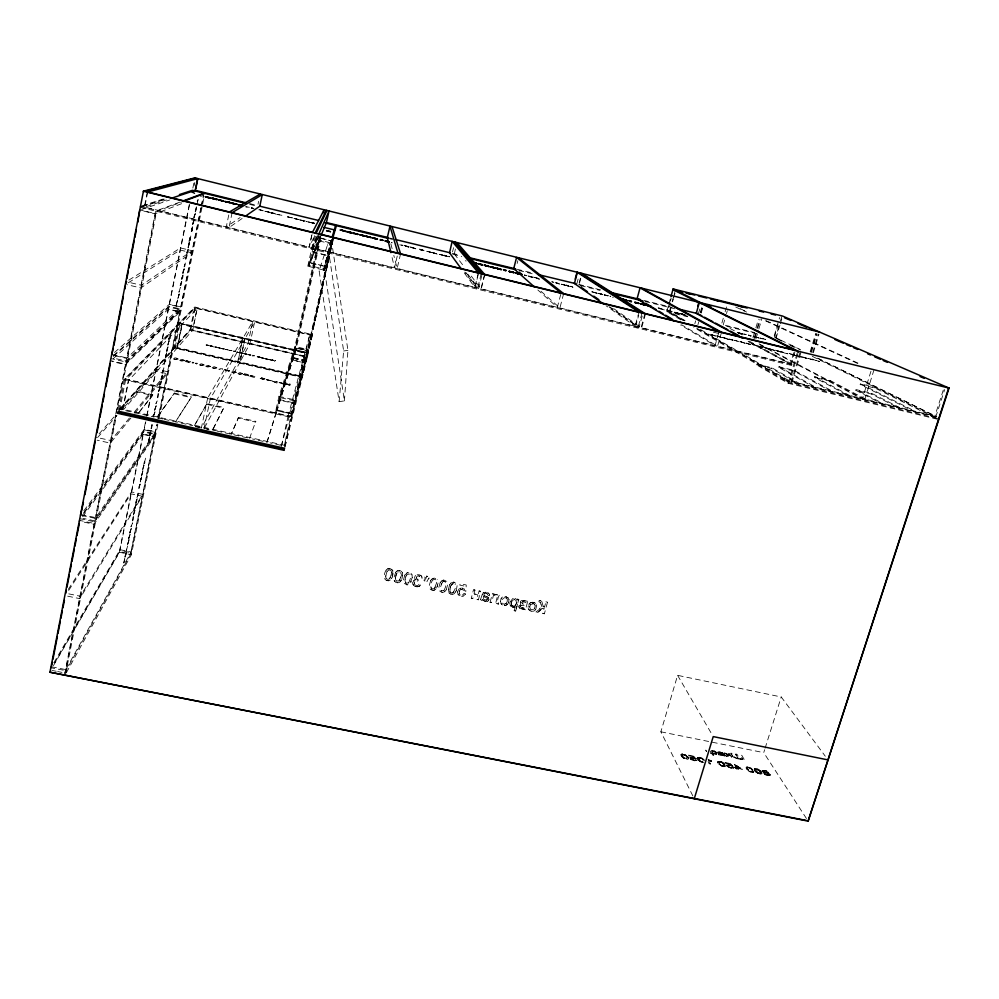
<?xml version="1.0" encoding="UTF-8"?>
<svg xmlns="http://www.w3.org/2000/svg" width="999" height="999" viewBox="0 0 999 999"><rect width="100%" height="100%" fill="white"/><g stroke="black" fill="none" stroke-linecap="round" stroke-linejoin="round"><path stroke-width="0.75" stroke-dasharray="5 3.75" d="M457.505 591.932L458.404 594.917L461.563 596.366M698.751 758.965L698.788 757.904M726.423 765.384L726.797 766.033M688.91 755.856L693.144 756.568L688.648 755.157L693.868 756.206L696.216 758.903L691.633 757.916A2.235 0.787 19 0 0 691.121 758.104L691.171 758.653M162.862 369.867L162.775 371.153M402.659 575.624L402.41 572.764M412.262 577.659L412 574.812M448.376 589.248L449.163 593.069M687.237 757.904L686.176 758.703M729.57 767.12L730.868 767.682A2.073 0.724 19.5 0 0 732.329 767.507L733.728 767.969L731.83 768.293M520.629 605.719L520.704 607.217L524.3 608.279L524.962 605.694L520.941 605.456M682.617 756.218L682.442 754.62M197.565 202.435L197.752 201.049M132.305 520.929L133.204 516.833L133.154 518.006M132.892 519.268L132.855 520.429L133.741 516.358M162.937 371.128L162.987 371.915L163.861 367.869L162.075 373.788M151.011 428.746L151.923 424.587L151.848 425.911M151.586 427.222L151.511 428.521L152.422 424.388M516.458 602.647L515.934 600.287L514.298 599.475M535.177 605.844L534.74 608.091M529.695 606.93L530.606 609.602L533.591 609.552M157.293 397.777L158.204 393.594L158.117 394.967M157.854 396.278L157.767 397.639L158.679 393.481M344.418 400.899L347.939 350.387L331.98 244.031L318.444 240.734L307.779 266.209L324.563 270.254L344.418 400.899L339.123 401.635L319.131 270.991L327.597 244.618L331.98 244.031L324.563 270.254L319.131 270.991M190.035 238.848L190.047 239.872L190.884 235.652L190.172 240.097L189.773 240.909L190.235 235.889L189.073 241.383L190.022 237.238L189.897 238.724M521.803 602.547L522.44 603.871M710.876 752.759L710.364 751.086M339.123 401.635L343.644 350.974L327.597 244.618M761.95 773.039L761.65 773.825A3.034 1.049 19.9 0 1 760.289 773.988L759.59 773.875M754.145 769.542L754.382 768.818M693.156 759.914L694.03 760.301A2.06 0.737 19 0 0 695.541 760.139L696.94 760.601M519.068 607.454L518.918 605.844M518.868 606.468L520.891 604.108M391.546 572.614L391.133 575.162M746.066 767.919L746.303 767.195M752.172 772.352A3.034 1.049 19.8 0 0 753.533 772.202L753.708 770.903M183.254 271.815L183.092 272.615L184.353 268.007L182.867 273.589L183.791 268.506L183.079 271.403M434.465 588.436L436.438 583.329L436.126 580.094M436.438 583.379L436.575 582.242M385.776 576.573L385.901 575.399M395.392 578.608L395.517 577.447M404.982 580.644L405.119 579.482M450 589.01L450.025 591.72M330.981 245.329L330.095 249.613L330.969 244.905M488.961 599.675L488.386 597.439M416.296 577.31C416.608 580.094 420.904 581.231 415.509 581.093M412.699 582.979L413.886 580.407M520.329 602.097L520.541 603.733M424.725 578.533L425.724 578.97L423.901 580.182L424.737 581.081L426.311 579.545L426.973 581.555C427.922 578.883 427.947 580.307 429.183 577.984C424.837 580.282 429.545 575.749 426.511 576.123L426.211 578.209L424.413 576.972L423.751 578.084L424.737 578.583M715.721 753.171L715.072 752.022M329.982 249.263L329.27 252.472L330.681 246.716M414.335 583.104L414.797 581.668M139.098 486.888L139.073 487.699L139.985 484.328L138.873 488.723L140.522 482.717L139.036 486.763M164.373 362.312L164.36 363.299L165.185 359.89L164.098 364.335L165.647 358.479L164.323 362.1M136.089 501.773L136.026 502.659L137.625 498.026L135.876 503.646L136.875 498.613L136.014 501.673M302.123 374.975L302.722 371.84L302.422 373.089M509.865 603.234L510.052 601.935M331.693 243.731L331.381 245.092L331.893 241.746L330.756 247.302L332.605 239.685M717.669 762.225L717.956 761.5M722.939 766.533L723.638 766.645A3.022 1.061 19.4 0 0 725.037 766.495L724.425 763.773M323.551 282.305L322.839 285.452L323.102 284.253M331.056 246.091L330.282 248.776M299.812 384.053L299.475 385.514L300.374 381.468M332.242 240.809L332.392 239.997L331.243 244.168M299.325 386.076L300.986 378.721L299.151 386.788M331.693 243.269L331.73 242.482L331.543 244.38L332.605 239.61L331.918 242.008M500.374 601.398L501.386 598.139A3.971 3.746 -17.5 0 1 503.346 596.59L507.904 597.489M768.968 774.512L768.706 774.05A2.185 0.749 20 0 0 767.831 773.438M323.376 283.029L323.276 283.479M324.5 278.072L324.176 279.47L324.475 278.122M457.517 591.982L458.816 589.123L461.65 588.111M459.403 591.046L459.428 593.906M532.729 602.285L531.093 602.497A3.959 3.734 -19.6 0 0 529.12 604.033L528.196 608.466L530.182 610.826M528.109 607.292L528.371 605.806M301.336 377.597L301.398 377.859M325.349 274.201L325.1 275.374L325.886 271.878L325.624 273.077M327.372 265.284L327.672 263.886L327.41 265.085M314.31 323.451C315.185 319.58 313.436 327.347 314.123 324.238M392.245 577.022L393.044 573.526M392.694 575.499L392.794 570.716M144.58 463.274L144.63 461.388L143.369 465.434L145.717 458.129L144.643 463.474M402.659 575.574L401.848 579.07M300 383.454L299.638 384.777L300.711 380.007M301.124 378.996L302.734 371.953M316.87 312.075L317.37 309.852L317.008 311.426M317.719 308.204C316.933 311.813 318.868 303.221 317.894 307.467M412.25 577.609L409.49 584.103A3.359 3.184 -8.4 0 1 407.242 584.79L404.308 583.516M161.776 377.147L161.189 378.846L162.025 374.637L160.976 379.87L162.687 374.575L161.875 378.521M170.379 334.702L169.967 338.673L170.055 336.126L168.819 339.947L170.28 334.815M318.519 304.695C320.005 298.139 317.782 308.017 318.644 304.121M303.546 368.818C303.808 367.02 302.447 374.338 303.459 369.655M436.675 587.837L438.062 583.104L437.262 579.308M161.925 376.885L162.387 375.512L161.751 378.696M448.389 589.298L449.725 584.64M147.265 192.108L144.318 207.268L166.383 199.925M147.69 191.995L144.743 207.13L309.228 247.065L312.5 232.268M188.948 244.967L189.385 243.719M324.862 276.436L324.737 276.935M64.66 673.838L115.547 414.847M115.772 413.736L155.594 211.089L179.832 202.135M65.634 674.025L116.483 415.484M117.682 409.39L156.631 211.338L181.481 202.085M118.569 410.252L124.763 378.796L194.78 306.993L312.462 334.565L307.342 357.392L190.022 330.169L119.393 410.077M119.58 410.477L125.587 380.007L195.354 307.854L190.871 329.645L120.504 409.565M322.19 288.374C323.464 282.642 321.553 291.221 322.165 288.386M122.59 409.565L128.297 380.619L197.253 308.304L192.77 330.082L123.764 409.39M123.039 409.041L128.746 380.144L288.087 416.146L281.281 446.503M300.249 382.417L300.162 382.729M330.544 247.015L330.332 247.777L330.906 245.654M145.454 422.24L143.943 429.757L155.257 432.267L156.781 424.762M146.666 416.221L168.194 309.353L179.695 312.038L158.004 418.756M189.31 204.508L169.168 304.495L180.682 307.192L200.974 207.355M53.409 665.684L119.493 552.285L145.792 421.715M147.015 415.634L189.548 204.52M192.857 188.074L194.031 182.255M194.243 185.352L194.83 182.442M152.597 395.529L152.747 394.78L136.201 391.046L136.051 391.795L152.597 395.529L138.124 413.499L152.747 394.78M299.225 386.7L302.422 373.276C301.86 376.561 302.685 371.578 302.36 373.414M302.784 371.703L301.96 375.012M176.461 304.732L176.249 305.831L176.586 304.62M176.673 303.721L177.51 300.075L177.298 303.971L176.199 304.97L177.31 301.061L176.786 303.609M201.286 205.856L203.409 195.379L200.499 196.491M130.594 554.62L157.18 423.876M158.341 418.156L201.311 206.805M201.473 205.994L203.646 195.292M66.384 672.677L131.356 554.77L157.942 424.051M159.191 417.957L203.946 197.914M175.15 347.465L179.982 323.738M177.235 347.952L182.068 324.225M304.42 365.247L304.82 363.599L304.508 365.022M304.645 364.373L304.283 365.909M329.52 251.436L329.87 249.987L329.508 251.623M330.307 248.501L329.757 250.786L330.769 245.779M162.662 418.968L156.943 417.694L174.463 393.082L191.458 396.915L175.524 421.828L191.458 396.915M190.022 330.169L194.78 306.993M516.296 603.421L516.446 602.597M300.587 380.919L301.211 378.034L300.961 378.808M324.625 277.472L324.438 278.384M228.759 214.947L226.273 226.923L240.097 217.57M232.118 212.625L229.008 227.585L243.793 217.32M331.581 243.768L331.718 242.52L331.481 243.144M331.83 242.133L329.021 253.808M400.749 577.21C403.234 573.788 398.464 569.155 396.578 573.763M511.575 602.247L511.638 604.944M511.426 603.096L511.825 601.498M529.707 606.992L529.857 606.156M206.893 403.633L194.218 425.999L206.893 403.633L223.951 407.48L212.675 430.107M204.021 428.671L210.364 398.589L244.718 339.123L239.673 362.687L204.021 428.671L208.579 429.695M385.901 575.449L386.963 571.665M495.929 602.322L497.427 596.103L493.481 595.267L491.583 602.584L490.109 602.272L491.583 602.584M150.424 432.33L149.912 434.615L150.624 430.819L149.663 435.539L151.261 429.857L150.275 434.053L151.074 430.881L150.549 432.217M258.017 204.233L258.629 201.336M300.874 379.483L300.687 380.282M301.598 376.648L302.085 374.475L301.71 375.874M321.253 292.495C322.627 286.388 320.579 295.554 321.328 292.145M327.684 263.798L328.321 261.001L327.934 262.774M395.529 577.497L396.178 574.775M125.724 554.083L125.162 556.318L125.899 552.697L124.962 557.255L126.661 551.373L125.624 555.569L126.423 552.385L125.862 553.883M304.72 364.023L303.634 368.381L304.595 364.485L304.445 365.11M328.122 261.95L328.084 262.1M405.119 579.532L405.781 576.823M238.286 418.181L238.449 417.432L255.781 421.328L255.619 422.077L238.286 418.181L231.219 434.24L238.449 417.432M302.048 374.563L302.247 373.713L302.035 374.762M301.673 376.623L301.623 376.885M302.185 374.75L304.533 364.772M314.922 320.667L315.372 318.743M332.417 240.022L332.143 241.071M319.655 299.688L319.942 298.376L319.792 299.063M330.994 246.204L331.481 244.543L331.131 245.567M332.467 239.76L331.855 242.52L332.005 241.87M326.273 270.155L326.286 270.042M326.448 269.393C326.973 266.933 325.412 273.951 326.311 269.967M303.059 370.979L303.334 369.755M331.78 243.356L329.545 251.361M332.292 240.347L331.318 245.005M197.665 201.086L197.415 202.11M216.945 431.068L249.55 438.324L249.725 437.537M299.837 383.753L300.2 382.155M302.247 374.463L302.322 373.539M301.873 375.836L303.746 368.007M302.984 371.353L304.021 366.895M329.845 249.875L330.219 248.177M330.394 248.526L330.494 247.914M320.854 294.28L320.167 297.315L320.841 294.405M321.803 290.122L321.616 290.884M311.738 235.414L309.128 247.29L314.398 236.239M266.995 442.22L276.985 409.952L293.306 413.648L293.157 414.36L276.835 410.664L266.995 442.22L252.46 438.973M284.877 447.302L295.467 400.062L308.291 349.588L294.955 346.478L278.971 396.316L275.312 412.812L295.18 349.725L320.429 236.139M307.779 266.209L315.097 233.117M315.459 236.326L312.824 248.189L318.319 235.739M300.761 379.982L301.548 377.147M313.424 327.385L313.798 325.786L313.524 326.998M316.82 312.212L316.596 313.224L316.908 311.888M317.932 307.28L318.107 306.543M319.717 299.363L319.543 300.075M326.486 269.218L326.773 267.957M450 589.06L450.674 586.363M318.906 233.828L315.522 248.838L320.741 236.276M319.53 235.851L291.958 359.952L305.282 363.037L333.067 239.148M292.757 360.139L320.517 235.327M320.916 237.625L295.941 349.912L276.311 413.037L279.957 396.541L295.754 346.665M299.762 384.203L300.687 380.644M301.061 379.083L301.698 376.136M302.572 373.077L302.722 372.427M330.819 246.591L330.145 248.514M330.369 248.364L330.706 247.103M331.493 244.43L331.843 243.044M332.417 240.384L332.617 239.548M313.524 326.898L313.024 329.171L313.386 327.61M315.322 318.981L315.472 318.294M322.465 287.175L322.59 286.551M327.135 266.321L326.885 267.395L327.26 265.734M290.796 416.308L294.48 399.837M324.563 270.254L328.421 253.034M304.483 362.849L332.105 239.648M332.143 241.283L332.267 240.522L329.732 250.649M301.448 377.51L306.955 353.259M307.13 352.51L332.779 238.661M333.341 239.285L302.322 377.497L174.226 348.039L179.358 322.802L307.892 352.684M331.131 244.643L330.307 248.689M299.85 383.878L300.012 383.154M301.161 378.758L302.547 372.739M304.158 366.371L304.32 365.671M303.284 370.429L303.883 367.794M300.387 381.381L300.924 379.158M300.924 379.608L301.748 375.986M301.885 375.287L303.521 369.393M303.209 370.03L303.571 368.531M303.733 367.944L303.234 370.229M303.871 367.52L302.31 374.275M300.699 380.157L301.511 377.41M302.572 372.515L303.084 370.579M302.46 373.651L302.622 372.952M300.212 382.505L301.024 378.958L300.924 379.745M188.724 245.991L189.31 242.357L188.836 246.94M188.811 245.155L188.087 247.764L189.123 242.32L188.249 246.691L188.649 245.816M302.747 371.865L302.897 371.166M301.423 377.809L301.124 378.371M397.252 256.069L394.505 267.782L391.283 254.158M400.587 253.796L397.152 268.419L393.818 255.394M680.931 754.857L681.256 754.145M688.561 758.341L688.161 759.115A3.009 1.074 18.9 0 1 686.725 759.252M452.535 251.898L453.558 247.677M454.345 253.971L455.581 248.177M478.371 272.802L474.787 287.275L315.622 248.626M478.234 274.513L475 287.562L463.973 272.502M481.206 273.701L477.372 289.186L464.76 272.14M481.83 275.387L478.596 288.436L466.758 272.69M484.577 274.313L480.981 288.773L635.089 326.198L638.973 312.038M484.802 274.575L481.193 289.073L469.043 273.177M306.793 356.556L284.278 445.591L290.572 417.257L311.613 335.09M312.462 334.565L291.558 417.482L124.563 379.77L194.643 307.692L312.312 335.252M517.157 263.474L517.857 260.689M307.492 349.4L293.694 403.359L279.183 400.062L295.117 349.55L306.855 352.272M461.925 589.447L465.884 591.296L466.246 584.977L460.177 583.678L459.827 585.114L464.71 586.151L464.547 589.435L462.425 588.161M474.975 590.072L474.075 593.656L478.209 594.53L479.12 590.958L480.619 591.271L478.421 599.787C473.751 599.637 482.455 593.119 473.751 594.792L472.789 598.601L471.291 598.276L473.476 589.76L474.987 590.122L473.476 589.76M281.431 445.929L304.945 356.119M482.155 594.78L480.269 600.187L481.83 600.511L482.392 599.537L483.066 600.287M560.714 294.443L557.342 307.317L537.837 289.985M563.648 293.631L559.902 307.942L538.985 289.523M490.109 602.272L492.32 593.768L499.25 595.292L492.332 593.818M576.823 283.916L579.008 275.624M579.158 283.017L580.606 277.497M579.47 283.241L580.931 277.71M499.238 595.242C496.915 599.25 497.664 601.848 498.663 604.07L497.44 603.833M498.663 604.07L498.314 602.697M287.949 416.67L309.752 334.653L304.857 356.418L192.545 330.344L197.028 308.529L309.678 334.927M516.296 599.013L517.132 600.249L517.42 599.113L518.781 599.45L515.671 611.088L514.173 610.726L515.272 606.63L514.735 607.005M515.671 611.088L518.768 599.4M519.705 608.154L525.474 609.765L527.709 601.298L523.189 600.387M540.222 600.611L539.223 600.374L538.886 601.76L540.559 602.472M543.131 606.143L544.567 606.93L545.929 601.798L547.514 602.135L544.393 613.773L542.782 613.386L544.255 607.966L541.883 608.753M635.601 326.561L638.711 315.209M642.02 312.987L637.861 328.134L606.018 305.719M642.182 316.059L639.073 327.397L609.852 306.993M644.967 313.511L641.083 327.66L790.371 363.911L794.53 350.05M645.504 313.836L641.595 328.009L613.261 308.329M680.931 319.892L666.783 311.638L668.556 305.282M668.955 303.858L670.529 298.177M670.004 302.597L667.632 311.126L684.402 320.841M670.404 301.174L671.203 298.339M670.591 307.292L669.405 311.563L688.261 322.452M672.177 301.611L673.763 295.929M674.15 294.505L675.336 290.247M669.805 311.788L670.991 307.53M672.577 301.835L673.376 298.988M673.763 297.565L674.962 293.294M391.133 575.112L389.473 578.883M395.804 576.148L396.578 573.713M400.749 577.16L399.076 580.918M694.829 323.751L695.641 320.866M698.413 313.798L700.461 306.556M700.262 312.575L701.897 306.793M700.749 312.824L702.384 307.03M697.939 324.675L698.763 321.778M701.223 313.074L702.871 307.28M718.668 333.017L715.059 345.617L680.681 325.012M721.89 323.052L723.513 317.395M725.137 311.75L726.76 306.094M723.226 324.887L726.073 315.01M726.485 313.599L727.297 310.764M721.565 332.217L717.532 346.216L681.593 324.762M331.168 243.831L323.551 270.017L331.281 239.91M442.457 581.955L440.484 587.05L441.108 590.596M332.18 240.122L323.776 269.018L309.003 265.447L319.443 240.122L331.343 243.019M450.299 587.737C450.312 585.426 452.922 581.718 455.182 584.203M752.946 337.824L754.208 333.516M755.893 327.784L758.403 319.18M754.058 338.399L755.319 334.078M757.005 328.334L759.527 319.705M754.844 338.286L756.106 333.978M757.779 328.246L760.301 319.643M755.956 338.861L758.478 330.232M758.903 328.796L761.85 318.731M756.605 364.86L756.817 364.123L771.84 367.757L798.925 383.216L798.688 383.991L771.615 368.481L756.605 364.86L788.099 383.279L938.448 419.48L875.062 388.099L860.189 384.49L860.401 383.803L875.274 387.412L875.062 388.099M720.304 754.944L718.893 754.969L718.506 753.483M774.237 335.764L779.62 317.557M774.35 337.425L778.084 324.8M785.314 342.382L775.549 337.587L780.107 322.19M780.531 320.779L781.767 316.583M775.998 338.411L779.932 325.15M780.344 323.738L782.005 318.144M692.856 795.966L660.863 731.805L677.597 675.349L781.218 696.965L825.286 756.218M771.615 368.481L771.84 367.757M778.795 367.432L779.008 366.72L794.467 370.467L832.642 391.346L832.404 392.108L794.255 371.178L778.795 367.432L815.659 388.074L815.883 387.3L779.008 366.72M331.606 239.41L326.81 255.469L312.013 251.885L318.781 236.276M794.904 351.835L791.158 364.323L748.089 341.208M788.099 383.279L797.052 353.471M797.964 353.696L789.535 381.78L700.062 329.92M794.255 371.178L794.467 370.467M800.062 352.422L791.196 381.918L934.714 416.508L944.092 387.6M800.861 352.822L791.982 382.367L698.463 328.346M184.74 264.997L184.153 266.933L185.602 261.713L184.615 266.583L184.84 265.846M810.152 351.81L815.746 333.316M810.788 352.11L816.383 333.591M811.413 352.422L817.02 333.878M812.662 352.572L818.256 334.053M813.361 352.747L818.968 334.228M691.121 758.104L691.083 758.229A2.235 0.787 19 0 1 691.633 757.916M693.83 756.33L696.178 759.028M690.122 757.379L694.405 757.979M695.004 758.865L696.216 758.903M695.541 760.139L695.579 760.002A2.06 0.737 19 0 1 694.068 760.177L693.606 760.064M814.66 376.723L849.487 395.404L849.25 396.166L814.435 377.435L814.66 376.723L830.157 380.482L866.133 399.413L865.883 400.174L757.854 343.181M437.225 586.525L437.687 585.002M709.889 760.202L711.051 760.664C712.624 762.761 706.817 758.953 709.003 760.439M711.263 750.549L712.349 750.436M710.739 753.209L711.575 753.096L710.701 753.333M709.178 763.698L710.514 763.835L709.178 763.698L706.518 758.666M712.811 753.471L716.345 754.145M712.449 754.844L713.761 754.969L712.449 754.844L711.575 753.096M711.338 761.363L711.051 760.664M830.157 380.482L829.944 381.193L814.435 377.435M716.308 754.27L716.882 753.97M717.806 752.122L720.192 751.997L723.713 753.471M722.015 753.046L719.143 752.684L721.415 752.821M725.037 755.182L719.18 752.559M720.554 753.745C717.657 753.483 724.525 753.858 723.726 755.469M724.35 755.931L720.229 754.857L725.237 755.793M718.993 762.624L720.004 761.837M724.125 753.845L722.677 752.734M726.46 754.307L725.798 753.671L727.247 754.882M729.607 754.095C726.186 751.947 734.914 758.566 730.381 757.279C729.507 753.096 727.771 757.866 726.223 756.305M725.586 763.074C739.647 766.32 714.41 760.489 730.444 763.548L732.891 766.395L729.545 765.359M727.672 754.944L726.935 754.52M725.286 766.233L725.074 766.37A3.022 1.061 19.4 0 1 723.688 766.52L720.004 765.371L717.819 762.562M726.373 753.496L729.233 755.319L728.358 754.919M729.482 755.556L728.296 755.918M730.893 753.209L733.716 757.941L744.617 760.139L741.758 755.269L740.371 755.119L742.919 759.302L739.51 758.616L737.025 754.307C731.743 752.409 743.918 761.762 734.74 757.654L732.279 753.358L730.893 753.209L733.716 757.941M456.256 590.621L457.13 585.601L456.306 583.366M728.146 766.295L727.846 765.796M730.444 763.548L732.891 766.395M729.42 764.884L731.043 765.471L726.56 764.897M734.74 757.654L738.186 758.216M732.329 767.507L732.367 767.382A2.073 0.724 19.5 0 1 730.906 767.557L730.456 767.444M736.188 767.582L734.777 767.294L736.188 767.582L734.352 764.272L742.344 769.305L742.02 768.743M735.364 764.61L734.315 764.397M737.225 769.317L735.102 767.844L736.563 768.006C736.263 769.779 740.334 769.705 737.262 769.193M736.213 765.496L740.796 768.368L736.213 765.496L737.474 767.831L740.759 768.493M739.51 758.616L742.919 759.302M737.474 767.831L740.796 768.368M737.849 768.268L742.344 769.305L737.849 768.268L738.511 769.58M855.756 390.272L855.981 389.548L871.702 393.344L899.387 407.43L899.137 408.191L871.465 394.068L855.756 390.272L882.616 404.208L882.854 403.446L855.981 389.548M870.953 371.303L862.287 399.051L757.304 343.431M747.389 768.318L748.226 769.867M864.684 399.625L873.813 370.429M752.522 770.991L752.06 770.004M871.465 394.068L871.702 393.344M753.758 771.94L753.571 772.077A3.034 1.049 19.8 0 1 752.21 772.227L749.874 771.777L747.14 769.717M806.455 818.531L763.723 752.634L764.647 749.7M765.097 748.239L781.218 696.965M763.061 771.79L762.599 771.465A2.885 0.987 19.9 0 1 762.2 770.666L762.237 770.541A2.885 0.987 19.9 0 0 762.649 771.34L764.46 772.414L763.723 771.99M763.785 770.791L764.847 770.803M763.648 771.253C764.073 773.001 769.13 772.09 765.771 772.477M770.192 774.525C771.678 775.649 765.746 772.14 768.331 772.714M482.167 594.83L483.816 592.332L487.462 592.657M931.293 415.934L931.53 415.184L782.954 379.37L782.729 380.132L935.988 417.07M935.738 417.02L944.679 389.51M516.283 603.371L515.759 604.795M529.87 606.206L530.781 604.32M459.215 591.67L459.665 590.559A2.473 2.348 -13.7 0 1 460.889 589.597M508.479 602.772L509.003 599.625M488.936 599.625L488.511 600.599M510.077 601.985L512.799 598.513L516.321 599.063M249.55 438.324L255.781 421.328M405.781 576.873L406.618 574.962M441.158 584.39L441.57 583.329M319.255 240.934L308.778 266.458L312.612 249.188L318.094 236.688M404.82 575.087L403.496 579.77L404.308 583.566M391.695 578.296L392.245 576.972M397.652 582.754A3.359 3.197 -7.5 0 0 399.9 582.03L401.848 579.02M410.876 582.317L411.438 581.056M430.669 580.581L429.333 585.252L430.132 589.035M520.354 602.147L520.629 601.41A2.348 2.223 -18.9 0 1 522.377 600.374L523.201 600.436M440.209 582.617L438.873 587.275L439.66 591.058M446.191 589.86L447.577 585.127L446.79 581.343M455.694 591.883L456.243 590.571M311.601 248.951L317.22 236.426M311.825 247.939L317.42 235.527M520.467 606.143L520.929 605.394M416.308 577.36L417.195 576.111L418.781 575.948M465.209 594.505L465.509 593.768L463.973 593.306L463.436 594.268A2.273 2.16 -13.7 0 1 461.051 595.029L459.727 594.28M249.725 376.248L255.057 377.647L251.161 375.624L255.307 376.598L250.137 375.399L253.734 377.16M482.38 599.487L481.83 600.511L480.619 599.687M511.838 601.548L512.125 600.874M516.033 604.12L515.397 605.307M244.206 373.638L248.252 374.563L248.701 375.462L244.805 375.075L248.739 375.799L243.369 374.55L247.377 374.55M487.125 599.8L487.362 599.25A1.311 1.236 -15.8 0 0 487.15 598.201M534.428 608.716L534.727 608.041M506.53 598.101C503.346 595.854 500.312 601.573 502.897 603.721M212.837 429.32L223.951 407.48M521.815 602.597L522.539 601.723L525.936 602.222L525.299 604.582L522.427 603.821M508.466 602.722L507.48 604.283A3.821 3.609 -17.4 0 1 505.282 605.382L502.46 604.894M386.963 571.715L388.823 569.78M389.935 578.296L390.359 577.497M535.726 609.477L536.7 605.506L535.027 602.897M399.538 580.332L399.962 579.532M752.559 771.315L751.922 771.802M434.927 587.849L435.352 587.05M451.086 585.364L453.471 583.404M453.022 592.807L455.182 588.723L455.182 584.153M500.961 598.988L501.398 598.189M64.835 672.939L130.744 553.908L119.63 551.585L53.621 664.735M123.963 562.3L123.639 562.874L124.962 557.829L123.913 563.036M124.301 561.101L124.775 558.741M53.859 662.762L120.017 549.7L131.119 552.022L65.297 670.566L50.937 667.744M136.9 497.902L138.724 491.72L137.575 496.69L137.662 494.13M386.151 570.104C383.941 573.164 382.654 580.531 388.049 580.769A3.359 3.197 -6.5 0 0 390.297 580.032L391.683 578.246M395.779 572.152L393.893 577.722L394.717 581.53M404.82 575.137L407.53 572.639L410.564 573.114M430.669 580.631L431.868 578.995M68.669 590.471L131.031 493.843L142.245 496.253L79.783 598.638L66.746 595.978M440.209 582.667L441.408 581.031M449.737 584.69L450.936 583.054M68.307 589.36L131.418 491.92L142.645 494.33L80.257 596.216L65.772 593.256M400.636 581.281L401.286 580.282M430.119 588.985L433.042 590.309A3.347 3.172 -11 0 0 435.277 589.572L436.663 587.787M770.329 775.074L769.005 775.661M446.191 589.81L444.792 591.595M455.681 591.833L454.295 593.606A3.334 3.159 -12.8 0 1 452.06 594.28M726.423 765.109L728.933 764.635M94.53 521.778L155.007 434.528M148.539 441.658L149.638 436.238L148.614 440.796M148.951 439.635L149.438 437.187M213.474 346.89L216.87 347.177L213.786 346.503L215.859 347.44M465.197 594.442L463.037 596.216M157.105 416.895L174.463 393.082M82.655 516.708L143.319 433.991L154.608 436.488M762.2 770.666L765.783 770.778M83.754 512.724L143.868 431.293L155.157 433.791L94.718 520.841L82.979 518.356M83.566 513.648L143.719 432.03L155.782 434.702L94.043 524.263L80.844 521.478M83.829 510.789L144.256 429.333L155.557 431.83L95.205 518.344L80.532 515.234M505.919 603.733L507.28 601.41L507.192 598.826M534.415 608.666L533.616 609.602M185.115 361.451L190.472 362.862L186.801 360.889L190.971 361.763L185.752 360.651L189.173 362.387M130.919 417.982L110.352 443.106L97.04 440.184M134.84 413.186L167.158 373.713L155.757 371.116L122.09 409.565M535.701 609.427L535.164 610.164A3.809 3.584 -19.6 0 1 532.966 611.251L531.218 611.138M129.433 417.994L110.864 440.547L96.054 437.3M134.328 412.063L167.57 371.715L156.156 369.118M406.618 575.012L409.091 573.888M408.666 582.954L410.626 577.847L409.977 574.25M725.349 755.669L724.7 756.068M443.993 590.446L445.666 586.7L445.904 582.567M453.946 591.883L452.01 593.044M97.602 437.525L116.983 415.384M99.113 433.828L116.433 414.185M119.605 409.091L190.16 329.483L307.492 356.718L285.19 446.278L270.03 442.894M386.151 570.142L387.5 568.868M395.779 572.202L397.927 570.604M431.243 579.745L434.265 578.084L437.275 579.358M726.186 756.43L727.21 755.331M488.499 600.549L487.724 601.248M733.778 767.844L731.156 768.181L727.584 766.57M436.014 588.786L435.264 589.522A3.347 3.172 -11 0 1 433.029 590.259M125.936 361.988L180.382 309.74M482.904 593.019L483.828 592.382M540.809 609.64L537.949 612.362L535.988 611.987L537.949 612.362L541.87 608.703M535.988 611.987L542.37 607.08L541.883 606.643M484.478 593.668L483.653 595.242L484.677 595.741M696.977 760.476L694.293 760.801M512.499 600.411L514.31 599.525M515.372 605.244L514.522 605.943A2.098 1.986 -18.1 0 1 513.099 606.056A2.135 2.01 -18.1 0 1 511.913 605.369L511.613 604.894M113.199 358.716L168.481 309.091L179.97 311.775L125.424 364.61L111.925 361.551M113.262 356.518L168.893 307.055L181.169 309.927L126.96 362.225L110.939 358.579M113.449 355.544L169.043 306.293L180.532 308.978L126.124 361.014L114.123 358.279M114.448 352.497L169.455 304.245L180.944 306.943L126.648 358.391L111.638 354.97M506.343 603.296L504.383 604.158M530.806 604.383L533.816 603.746M539.51 608.666L540.297 607.991M271.253 212.487L275.961 214.073L270.517 212.725L275.899 213.936L273.152 213.549M726.935 755.644L727.809 755.144M484.453 599.937L487.112 599.75M396.416 571.49L397.127 570.966M441.421 581.081L443.793 580.069L446.803 581.393M450.949 583.104L453.334 582.155L456.318 583.416M399.076 580.869L396.178 581.018M408.666 582.904L405.781 583.104L404.982 580.594M434.465 588.374C427.959 591.733 431.031 575.948 436.138 580.144M443.981 590.397L441.108 590.546M442.47 582.005L443.956 581.381M128.322 282.767L180.145 250.025L191.733 252.797L140.859 287.949L127.248 284.752M723.95 755.219L723.326 755.481M711.875 751.173L714.747 751.897M128.908 280.07L180.557 247.952L192.158 250.724L141.383 285.277L126.261 281.718M754.345 768.943L757.542 769.105M770.204 775.274L766.258 774.974M746.265 767.319L747.065 766.945M760.551 773.139L758.441 772.976M413.898 580.456L414.772 579.919M755.544 769.43L759.302 770.704M689.822 757.529L690.559 757.167M717.906 761.625L721.665 761.987M762.324 770.504L765.159 770.591M747.464 767.806L748.763 767.582M723.963 765.808L722.215 765.921L720.179 764.51M697.564 757.542L700.361 757.442L702.672 758.591M687.1 758.416L684.49 758.054M698.751 758.029L700.886 758.191M682.404 754.757L685.739 755.619M388.986 579.17L386.988 579.258L385.951 578.084M484.465 601.148L487.712 601.198M696.79 760.639L691.246 759.515M387.5 568.918L388.299 568.543M406.73 573.014L407.542 572.689M432.592 578.521L433.391 578.209M181.606 203.696L155.045 213.823L142.532 210.789M763.298 772.602L764.46 772.414M512.687 607.205L514.722 606.955M141.658 209.478L169.643 200M141.733 206.893L166.346 198.838M143.007 206.106L166.708 198.401M141.933 205.869L165.085 198.401M460.164 588.361L460.889 588.161M486.026 600.274L486.663 600.099M484.49 593.718L486.313 593.593M531.905 602.335L531.106 602.547A3.959 3.734 -19.6 0 0 529.145 604.083M460.901 589.647L461.938 589.497M768.755 774.874L765.696 774.275A2.148 0.737 20 0 1 764.822 773.651M463.024 596.153L461.55 596.316M752.235 771.628L751.161 771.74M727.459 755.331L728.171 755.144M719.33 762.012L720.429 761.9M698.975 757.929L700.474 758.041M754.645 768.768L757.017 768.955M682.629 754.645L684.552 754.907M746.578 767.145L747.677 766.957M718.231 761.463L720.641 761.65M388.836 569.83L391.084 570.504L391.546 572.664M398.451 571.878L399.488 571.84M414.785 579.969L415.846 579.807L415.209 579.22M681.555 754.108L682.704 753.92M343.644 350.974L347.939 350.387M513.411 607.28L514.098 607.18M442.932 580.232L443.806 580.119M388.299 568.593L391.82 569.355M397.927 570.641L399.775 570.641M415.834 579.757L415.209 579.17A2.685 2.547 -9.4 0 1 414.735 577.01L415.047 576.248A3.209 3.059 -9.5 0 1 417.145 574.725L420.404 575.249A3.496 3.334 -9.5 0 1 421.915 577.172L422.053 578.608L420.467 578.496L419.555 576.198M417.157 574.775L419.118 574.762M532.217 603.521L533.291 603.583M522.564 601.773L524.3 601.873M504.42 605.382L505.269 605.332A3.821 3.609 -17.4 0 0 507.467 604.233M728.721 765.134L728.358 765.271A2.248 0.787 19.5 0 0 727.846 765.596M767.369 773.001L768.331 772.177M764.497 772.289L763.298 773.301M415.197 586.488L418.956 586.388A3.734 3.546 -9.4 0 0 420.479 584.977L420.779 584.253L419.318 583.741L418.706 584.777A2.248 2.135 -9.4 0 1 416.333 585.539M416.833 586.9L418.968 586.438A3.734 3.546 -9.4 0 0 420.467 584.927M702.996 761.875L700.936 761.35M747.964 767.644L750.336 768.343M756.568 337.237L759.178 338.162M712.275 751.023L714.085 751.485M682.042 754.033L686.338 755.306M715.933 754.195L713.336 753.596M690.996 757.267L693.269 757.692M691.97 757.891L694.567 758.603M452.023 593.094L450.611 592.557M443.943 581.331L445.666 582.18M718.668 751.91L721.915 752.584M392.033 242.457L391.408 242.532L392.132 242.932M453.321 582.105L454.27 582.205M389.185 568.481L390.147 568.581M504.395 604.208L503.321 603.92M397.652 582.804L395.592 582.267L394.143 580.469M406.381 584.74L407.242 584.84M439.647 591.008L442.557 592.32M452.072 594.33L450.574 594.005M758.441 346.141L760.514 346.79M762.974 347.627L760.888 346.978M764.185 770.853L764.809 770.928A1.836 0.624 19.9 0 1 766.67 771.715M461.638 588.061L462.437 588.211M729.033 338.973L733.041 339.997L731.867 339.86M730.619 339.548L729.445 339.398L733.478 340.447M504.982 596.341L506.643 596.728M532.717 602.235L533.616 602.397M758.716 337.924L756.643 337.312M314.697 223.564L311.888 223.039L314.498 223.414M731.768 766.096L732.929 766.258M683.915 314.685L685.714 315.309L683.878 314.285M723.363 755.356L719.742 753.658M702.647 761.862L701.785 761.7M722.652 766.033L724.075 765.296M751.61 771.678L749.899 771.153M485.377 592.207L486.413 592.357M485.314 601.448L486.014 601.56M767.944 774.937L766.945 774.749M714.784 753.633L713.323 753.196M604.245 294.717L608.341 295.766L606.967 295.554M605.681 295.242L604.308 295.03L608.416 296.079M747.639 767.095L751.36 768.219L753.808 771.553M699.799 757.317L697.602 757.417L697.389 758.603M274.95 382.217L276.898 383.079L277.385 381.643L272.103 380.981L274.475 382.118L276.311 381.855L273.189 381.131L274.588 381.993M703.209 762.412L699.562 761.151M703.171 762.549L700.861 761.962M760.326 773.85L758.541 773.463M768.443 775.486L766.97 775.187M303.696 220.991L299.625 219.817L303.983 220.729M258.841 357.392C261.588 357.58 256.243 356.206 258.429 357.305M253.796 208.554L251.236 207.992L251.873 208.204M258.516 356.793L257.13 356.768L260.489 357.305L257.43 356.281L259.977 357.155L258.629 357.355M610.776 296.216L609.865 296.129L610.701 296.641M259.79 209.753L262.188 210.489L258.828 209.852M51.498 666.77L65.834 669.592L94.543 523.538L79.908 520.454M51.911 670.404L56.219 671.253M57.655 671.528L61.963 672.377M660.863 731.805L763.723 752.634M724.75 752.984L726.023 753.471M119.493 552.285L131.356 554.77M81.056 514.522L95.704 517.632L125.874 364.173L110.914 360.776M472.789 598.601L471.291 598.276M476.91 599.425L478.421 599.787M521.515 608.878L525.474 609.765M542.782 613.386L544.393 613.773M79.87 518.668L95.529 521.99M514.173 610.726L515.659 611.038M524.625 275.437L525.586 275.562L524.45 274.937M426.511 576.173L427.734 576.435M547.539 602.185L545.929 601.798M480.631 591.333L479.12 590.958M517.432 599.163L518.781 599.45M524.313 600.624L527.709 601.298M522.34 607.817L524.3 608.279M558.429 283.728C562.387 284.166 549.462 281.243 558.179 283.728M259.615 209.64L263.199 210.801L258.229 209.815M302.522 220.692C306.78 221.316 297.552 219.181 302.197 220.617M600.524 294.006L602.509 294.405L597.39 293.094L602.909 294.717L598.351 293.306L601.51 294.143L598.588 293.531L600.599 294.081M529.707 276.411C526.123 276.036 536.975 278.334 530.494 276.885M284.628 383.054L287.6 384.303L284.141 384.303L288.948 384.69L284.678 382.892M285.364 445.492L120.554 408.741L120.404 409.54L154.046 417.045M164.086 419.28L192.782 425.674M195.629 426.311L215.522 430.744M195.317 426.735L199.85 427.747M273.089 213.199L271.591 212.987L272.852 213.411M406.318 246.154L405.032 245.941L406.443 246.453M124.763 378.796L291.77 416.533M174.313 393.806L191.308 397.639M206.731 404.37L223.801 408.216M278.971 396.316L295.467 400.062M294.268 400.799L279.745 397.502L295.579 347.452L307.317 350.187M279.333 399.563L293.818 402.859M779.27 351.673L781.318 352.098L775.998 350.637L779.257 351.336L778.233 350.924M112.113 354.545L127.098 357.954L155.457 213.674L140.185 209.977M748.401 767.207L752.746 769.592M299.8 375.774L177.497 347.64L182.33 323.951L305.007 352.472L299.613 376.473L176.96 348.264L181.806 324.5L304.845 353.097M174.375 347.29L302.485 376.76M406.793 246.541C414.91 248.664 395.067 243.444 409.115 246.89L404.183 245.379L407.942 246.516L406.393 246.104M765.109 339.348L761.95 338.386L764.984 339.285M296.291 348.226L307.492 350.824M179.208 323.564L307.717 353.434M293.369 357.58L305.07 360.289M293.269 357.917L304.982 360.639M293.231 358.042L304.945 360.764M293.119 358.391L304.857 361.101M292.807 360.002L304.508 362.712M571.391 286.688L567.507 286.001C576.823 287.899 557.192 282.58 571.278 286.601M793.693 355.194C797.04 355.619 787.849 353.384 793.368 355.107M422.452 250.387L424.051 250.662L422.639 250.112M538.486 278.471L534.453 277.472L535.801 277.947M557.467 283.167L556.231 282.954L560.938 284.553L557.792 283.192M524.4 275.449L526.573 275.761L524.612 274.925M563.686 284.703L562.312 284.453L565.734 285.389L561.351 284.191L566.733 285.652L564.085 284.74M681.643 313.786L680.569 313.636L683.266 314.56M670.629 311.401C674.587 312.088 665.122 309.665 670.292 311.313M676.81 312.912L678.059 313.137L674.587 312.175L679.033 313.399L673.601 311.875L676.273 312.837M750.948 336.026C752.809 336.051 745.466 334.765 750.836 335.739M725.499 753.696L724.45 753.059L725.761 753.795M422.19 249.95C414.597 248.576 430.482 252.447 422.515 249.862M731.206 768.056L729.545 767.594M309.702 262.525L324.45 266.096M937.199 418.356L788.336 382.505L693.793 327.385M140.484 206.343L793.606 364.922L748.388 340.734M140.285 207.367L793.331 365.871L746.777 340.846M312.113 251.661L326.873 255.232M191.983 192.432L194.905 193.144M191.733 192.52L194.643 193.232M449.775 256.543L448.713 256.293L449.213 256.993M466.283 260.976L465.259 260.789M592.931 292.257L591.883 292.008M593.743 292.395L597.29 293.331L591.932 291.571L596.191 292.994M687.524 316.134L666.97 310.964L683.703 320.679M725.324 325.274L754.807 332.63M775.549 337.587L783.179 341.171M666.783 311.638L687.737 316.77M726.635 326.311L758.054 334.016M326.348 230.232L330.819 231.331M326.298 230.382L330.769 231.481M326.248 230.844L330.706 231.93M326.198 230.994L330.657 232.08M764.984 339.136L765.721 339.672M713.298 332.155L719.292 333.616M319.855 238.112L331.78 241.021M712.824 750.636L714.098 751.011M249.525 203.521L257.705 205.669M389.385 238.012L392.794 238.711M452.197 253.309L460.452 255.332M517.157 269.268L532.529 273.039M578.796 284.403L601.386 290.097M643.643 300.337L672.14 307.467M249.65 204.37L257.18 206.231M389.61 238.749L392.619 239.485M452.759 254.245L461.763 256.468M518.831 270.479L533.841 274.163M580.394 285.589L599.912 290.384M644.942 301.448L674.974 308.816M714.422 753.571L713.661 753.346M720.379 762.025L721.615 762.449M421.753 249.675L419.555 249.126L424.238 250.524L420.691 249.787L422.09 250.299M613.286 297.402L612.487 297.19M529.695 276.348L531.243 276.76L527.31 275.574L532.492 277.135L527.547 276.011L530.157 276.798M273.264 213.174L274.488 213.349M681.942 313.861L679.595 313.374L682.829 314.448M804.245 357.405L803.021 357.18L806.318 358.179L802.06 356.93L808.528 359.041L804.582 357.442M737.999 332.53L740.034 333.291L738.149 332.904M742.02 333.866L743.481 334.141L740.222 333.142L742.931 334.016L740.796 333.279L741.982 333.816M399.65 244.842L402.997 245.367L399.525 244.743M551.898 281.755L553.708 282.267M750.586 335.664L748.338 335.052L752.185 336.263L749.587 335.664L750.749 335.976M551.848 281.793L553.221 282.218M721.69 753.77L722.864 754.083M681.892 313.786L683.191 314.173M738.074 332.592L739.485 333.167L737.999 332.804M793.331 354.645L794.305 355.02L790.359 354.108L795.753 355.619L789.085 353.471L793.094 354.495M756.193 345.691L752.634 344.593L755.931 345.554M441.058 591.995L441.695 592.17M432.18 590.147L430.981 589.722M386.538 580.431L387.175 580.619M399.762 570.591L400.961 571.078M778.621 351.511L777.035 350.949L780.606 351.748L775.261 350.199M682.242 313.936L683.116 314.21M721.778 754.208L723.551 754.844M767.02 348.139L763.91 347.465L769.492 349.188L764.809 347.714L768.568 348.976L766.945 348.189M750.948 771.99L749.912 771.653M533.591 602.347L534.378 602.622M719.268 752.846L720.341 753.296M726.173 338.549L728.87 339.448L723.875 338.224M414.435 248.301L411.313 247.277L415.434 248.289L410.302 247.028L415.846 248.813L410.489 247.502M660.601 308.703L659.103 308.204L663.049 309.178L658.116 307.904L664.46 309.94L659.153 308.566L662.424 309.328M761.638 346.928L762.437 347.177L758.94 346.591L759.752 346.84M783.703 352.497L781.068 351.66L787.786 353.808L782.854 352.61M724.912 338.162L723.363 337.625L727.222 338.586L722.352 337.312L727.334 338.998M486.301 593.543L487.212 593.868M253.896 208.479L251.536 207.817L253.159 208.341M514.922 598.376L515.696 598.626M692.682 760.202L693.481 760.464M444.468 581.43L445.354 581.83M434.927 579.395L435.814 579.807M314.435 223.127L312.237 222.602L314.635 223.376M543.643 606.58L544.555 606.868M540.197 600.561L541.446 601.223M530.157 610.776L531.243 611.188M497.452 603.883L496.253 603.259M722.027 755.094L719.992 754.008M538.111 278.309C522.415 274.3 550.899 282.18 534.165 277.822M418.319 579.82L416.695 578.958M722.252 765.796L721.39 765.446M757.579 768.98L759.39 769.967M767.407 772.876L769.73 774.188M758.503 773.588L755.906 772.015M721.216 761.675L723.001 762.662M684.565 754.32L688.161 757.342M721.84 766.245L718.668 764.01M512.699 607.255L510.289 605.456L509.852 603.184M484.665 595.679L488.736 597.939M765.821 770.654L766.895 771.24M766.221 775.099L764.959 774.437M709.839 760.664L711.375 761.238M486.176 596.241L487.437 596.74M418.781 575.899L419.555 576.248M723.426 754.145L725.249 755.444M711.013 760.788L708.84 759.715M484.29 596.815L487.162 598.251M729.957 767.419L728.758 766.67M220.242 347.889L217.869 347.839M219.093 347.802L217.732 347.377L218.656 347.777M219.455 347.952L220.404 348.351L219.018 347.927M764.46 771.89L765.109 772.165M758.079 769.155L761.413 772.015M757.991 773.413L756.68 772.589M228.946 370.442L229.558 370.716L224.35 370.179L224.962 370.454M227.023 370.342L224.7 369.605L226.286 370.292M227.635 370.604L229.233 371.303L226.898 370.567M714.135 750.886L715.746 751.91M700.923 758.066L701.648 758.578M766.395 770.866L767.382 771.503M450.574 594.055L449.15 593.019M740.247 308.753L747.065 311.9M766.058 320.667L861.225 364.623M735.726 307.043L746.59 312.075M765.596 320.879L860.127 364.623M765.546 774.849L764.397 774.113M701.31 761.675L700.112 760.801M684.877 758.378L683.691 757.504M487.45 592.607L488.336 593.081M534.353 602.572L535.614 603.384M788.76 343.918L799.937 349.413M818.056 358.329L936.213 416.433M790.883 345.13L800.649 349.937M817.344 358.154L936.725 416.908M777.397 339.098L781.58 341.159M789.959 345.292L794.143 347.365M812.274 356.318L938.698 418.718M860.401 383.803L915.121 411.226L914.872 411.988L860.189 384.49M415.197 586.538L413.336 585.039L412.699 582.929M726.061 753.346L727.896 754.769M484.478 601.198L483.041 600.237M729.919 328.421L744.642 336.201M415.834 585.439L414.697 584.452M728.758 767.394L727.16 766.245M707.979 759.24L708.803 759.839M691.895 760.014L690.334 758.865M484.303 596.865L483.341 596.303L483.341 599.013M714.722 751.136L716.495 752.609M749.999 768.006L751.223 769.08M749.387 771.578L746.565 768.905M722.177 762.062L723.738 763.236M701.86 757.979L704.545 760.614M757.979 772.914L755.506 769.817M721.665 762.312L723.601 764.435M700.386 761.762L698.226 759.914M533.791 603.696L534.627 604.345M684.989 754.957L686.837 757.067M683.94 758.466L681.768 756.743L680.968 754.732M696.665 328.196L788.623 381.556M713.274 753.321L712.062 751.972M729.108 767.032L728.433 766.42M692.27 759.652L691.62 759.053M483.803 599.512L484.465 599.999M502.472 604.957L500.861 603.496M406.181 583.329L405.432 582.654M579.108 284.615L581.63 286.376M609.003 306.78L638.124 327.173M714.472 751.548L715.459 752.709M487.2 593.818C487.524 595.404 490.571 597.165 489.41 594.168M722.04 762.524L723.888 764.984M720.928 765.334L719.804 764.035M701.685 758.441L702.871 759.789M700.474 761.238L699.375 759.939M684.04 757.941L682.966 756.655M488.311 593.031L489.423 594.218M691.895 759.427L691.383 758.79M690.696 759.315L690.022 758.528M712.974 753.134L711.837 751.398M460.114 594.667L459.415 593.856M519.73 608.204L519.055 607.392M506.518 598.051L507.205 598.876M540.147 602.06L541.008 604.183M702.122 758.778L703.209 760.351M760.189 770.404L761.75 772.652M391.82 569.305L392.794 570.766M411.039 573.401L412.013 574.862M401.436 571.353L402.41 572.814M754.67 770.529L755.868 772.14M763.923 771.703L763.586 770.966M723.776 763.099L725.237 765.334M716.196 752.135L716.745 752.984M729.757 763.91L731.043 765.471M706.593 751.61L705.856 750.349M703.433 759.028L704.058 759.69M698.801 760.714L697.714 759.115M507.879 597.439L509.028 599.675M693.144 756.568L694.367 758.116M396.178 581.068L395.379 578.558M431.593 588.573L430.969 587.637M450.624 592.607L450.012 591.67M501.56 604.358L500.362 601.348M528.571 609.378L529.258 610.177M759.715 771.191L757.254 769.305L755.469 769.942M541.895 606.693L540.996 604.12M756.368 771.365L758.84 773.263L760.626 772.614M748.613 770.341L747.589 768.618M764.647 773.438L764.784 773.775A2.148 0.737 20 0 0 765.659 774.4M454.208 253.796L464.448 267.17M699.7 760.539L699.038 759.377M510.264 605.406L510.901 606.243M465.884 272.465L477.609 288.199M683.279 757.254L682.404 755.556M755.207 771.465L754.32 769.892M759.752 771.066L760.414 772.314M534.602 604.283L535.189 605.894M751.673 769.442L752.322 770.691M706.243 751.236L705.818 750.049M691.345 758.928L691.121 758.291M457.904 594.105L458.391 594.867M687.699 756.405L688.436 757.966M719.767 764.16L719.018 762.187M735.639 754.17L738.149 758.341M729.645 753.97L731.68 757.404M728.396 753.721L729.233 755.319M734.352 764.272L736.238 767.444M734.814 767.17L735.102 767.844M686.538 756.38L687.087 757.617M677.597 675.349L711.675 733.94M718.056 752.709L718.98 754.807M712.849 753.346L713.723 755.094M760.139 771.628L760.589 772.739M412.962 584.365L413.336 585.039M708.391 760.002L710.476 763.96M541.87 601.635L543.144 606.193M746.228 768.268L746.528 769.043M718.094 763.336L717.707 762.1M699 759.515L698.651 758.416M717.819 752.185L718.019 752.834M764.61 773.563L764.56 773.238A2.198 0.749 20 0 1 765.696 772.789M697.677 759.24L697.327 758.016M716.783 752.859L716.97 753.721M681.043 755.194L683.129 757.854L686.763 759.128A3.009 1.074 18.9 0 0 688.199 758.978M761.8 772.527L761.912 773.176M414.485 584.065L414.323 583.054M390.859 243.806L392.345 249.6M385.951 578.134L385.764 576.523M688.473 757.829L688.523 758.466M444.792 591.545A3.334 3.172 -11.9 0 1 442.557 592.27M420.404 575.249A3.496 3.334 -9.6 0 1 421.928 577.222M513.099 606.056A2.135 2.01 -18.1 0 1 511.9 605.319M390.297 579.982A3.359 3.197 -6.5 0 1 388.049 580.719M764.847 772.951A2.148 0.737 20 0 1 765.734 772.901M768.456 774.1A2.148 0.737 20 0 0 766.395 773.026A2.198 0.749 20 0 1 767.619 773.413M764.585 773.463A2.148 0.737 20 0 1 764.822 773.064M183.454 360.164C180.057 362.412 179.196 357.505 183.454 360.164M128.871 540.559L127.597 544.28L129.046 539.522L127.397 545.229L128.871 540.559M133.616 514.173L134.877 510.676L133.616 514.173M134.815 508.216L136.014 504.745L134.815 508.216M443.057 255.269L439.622 254.395L443.057 255.269M128.534 538.898L130.232 533.641L128.534 538.898M130.07 534.677L128.784 538.386L130.07 534.677M165.335 357.505L166.708 352.372L165.335 357.505M129.733 532.991L131.431 527.747L129.733 532.991M131.256 528.796L129.982 532.479L131.256 528.796M167.869 344.992L169.243 339.872L167.869 344.992M193.918 217.857L195.479 213.037L194.468 213.511L193.918 217.857M133.391 514.897L135.077 509.702L133.391 514.897M134.59 508.941L136.289 503.771L134.59 508.941M192.258 230.182L192.07 231.131L192.67 226.711L191.284 231.593L192.807 225.836L192.258 230.182M279.408 382.654L282.867 383.454L279.47 382.58M436.563 253.684L433.391 252.859L436.563 253.684M194.156 217.033L194.98 214.136L194.156 217.033M142.62 471.878C140.946 479.345 141.571 475.062 141.446 473.726L142.907 470.829L142.62 471.878M177.035 358.703C173.589 360.939 172.777 356.044 177.035 358.703M141.521 477.197L140.11 482.579L141.521 477.197M178.122 297.727L178.896 294.792L178.122 297.727M192.832 223.539L193.719 220.379L192.832 223.539M143.956 465.172L142.545 470.554L143.956 465.172M153.609 415.634L154.833 412.412L153.609 415.634M195.467 210.527L196.353 207.38L195.467 210.527M154.857 409.503L156.006 406.256L154.857 409.503M183.341 271.978L184.066 269.056L183.341 271.978M158.654 390.709L159.865 387.562L158.654 390.709M126.274 550.736L127.735 545.679L126.274 550.736M132.38 523.451L130.944 526.81L132.505 522.34L132.38 523.451M159.915 384.515L161.114 381.393L159.915 384.515M153.396 416.333L155.032 411.426L153.396 416.333M192.595 224.363C194.218 224.5 194.668 213.199 192.595 224.363M154.633 410.189L156.269 405.307L154.633 410.189M179.196 294.006L177.647 299.35L179.196 294.006M195.23 211.351C196.815 211.638 197.327 200.125 195.23 211.351M270.242 380.469L266.77 379.757L270.242 380.469M271.104 359.94L269.056 359.515L271.104 359.94M158.441 391.396C160.602 391.333 160.627 381.131 158.441 391.396M159.69 385.202C161.838 385.239 161.888 374.912 159.69 385.202M142.445 472.452L141.533 475.549L142.445 472.452M167.932 347.128L166.783 351.611L167.77 347.677L166.87 350.637L167.07 347.352L168.219 346.104L167.932 347.128M180.394 284.815L181.506 281.893L180.394 284.815M181.693 278.434L182.792 275.537L181.693 278.434M157.243 400.911L155.906 403.746L157.392 399.662L157.243 400.911M185.652 258.903L186.738 256.044L185.514 260.452L186.913 254.982L185.527 258.916M180.195 285.464C182.08 287 182.392 274.737 180.195 285.464M186.95 252.472L187.962 249.6L186.95 252.472M292.307 217.857L286.638 216.696L292.307 217.857M140.285 481.206L141.184 478.059L140.285 481.206M181.481 279.096C183.354 280.719 183.691 268.319 181.481 279.096M267.22 359.041L265.334 358.653L267.22 359.041M142.72 469.168L143.669 466.009L142.72 469.168M186.738 253.122C188.549 255.157 188.948 242.233 186.738 253.122M191.508 229.97L192.37 227.148L191.508 229.97M263.624 358.216L261.576 357.792L263.624 358.216M260.289 378.284L263.674 379.096L260.289 378.284M165.597 356.443L166.521 353.421L165.597 356.443M178.971 292.145L180.369 287.512L178.971 292.145M168.119 343.918L169.056 340.921L168.119 343.918M264.922 378.908L263.087 379.458L259.24 378.047L264.086 378.808L259.752 377.147L264.922 378.908M444.068 255.519L438.598 254.171L444.068 255.519M251.024 355.12L247.864 354.52L251.024 355.12M430.544 252.21L427.11 251.323L430.544 252.248M269.668 212.3L264.236 211.064L269.668 212.3M247.277 354.245L244.118 353.646L247.277 354.245M242.582 373.776C236.651 376.311 235.614 369.493 242.582 373.776M243.531 353.384L240.334 352.909L243.531 353.384M236.239 372.327C230.232 374.85 229.295 368.044 236.239 372.327M143.007 434.428L119.668 550.287L130.794 552.609L154.308 436.925L143.007 434.428M169.967 334.29L169.743 335.364L171.091 333.117L169.967 334.29M197.427 200.15L197.203 201.274L198.414 199.763L197.427 200.15M207.692 397.977L201.361 428.084L237.625 362.212L242.657 338.649L207.692 397.977M232.08 350.736L228.858 350.262L232.08 350.736M243.007 338.049L237.987 361.551L248.064 343.231L252.722 321.578L243.007 338.049M245.067 338.536L240.035 362.025L249.95 343.668L254.608 322.028L245.067 338.536M316.446 313.973L315.696 317.27L316.446 313.973M228.321 349.862L225.1 349.4L228.321 349.862M224.55 349.001L221.328 348.526L224.55 349.001M307.58 350.512L291.358 413.748L276.873 410.477L296.391 347.914L307.58 350.512M216.82 367.882C210.627 370.354 209.952 363.599 216.82 367.882M431.556 252.46L426.086 251.111L431.556 252.46M250.424 355.02L248.476 354.657L250.424 355.02M210.427 366.421C204.183 368.881 203.596 362.137 210.427 366.421M241.558 373.626C237.837 375.574 237.874 370.704 241.558 373.626M246.678 354.146L244.693 353.883L246.678 354.146M331.83 240.859L324.375 266.346L309.603 262.774L319.917 237.962L331.83 240.859M290.247 384.165L289.822 385.614L288.748 385.364L289.173 383.916L290.247 384.165M213.062 346.341L209.815 345.866L213.062 346.341M242.932 353.284L240.971 352.922L242.932 353.284M204.046 364.96C197.727 367.407 197.228 360.676 204.046 364.96M235.202 372.165C231.493 374.113 231.593 369.255 235.202 372.165M209.291 345.467L206.031 344.992L209.291 345.467M667.494 310.389L672.864 311.863L666.545 309.865L671.628 311.363L667.494 310.389M769.705 348.876L775.299 350.599L769.705 348.876M231.468 350.637L229.483 350.449L231.468 350.637M227.71 349.762L225.699 349.5L227.71 349.762M275.499 360.477L274.563 361.101L275.499 360.477M223.951 348.901L221.94 348.626L223.951 348.901M184.503 360.477C178.009 362.887 177.747 356.218 184.503 360.477M215.784 367.719C211.888 369.642 212.15 364.822 215.784 367.719M272.19 359.715L273.901 360.514L271.84 360.477L274.713 360.739L272.19 359.715M267.869 358.941L267.545 359.715L264.735 358.616L267.869 358.941M178.084 359.016C171.516 361.401 171.353 354.745 178.084 359.016M209.39 366.258C205.532 368.169 205.819 363.361 209.39 366.258M212.45 346.241L210.427 345.966L212.45 346.241M202.997 364.785C199.026 366.695 199.4 361.9 202.997 364.785M208.666 345.367L206.643 345.167L208.666 345.367M254.395 355.806L252.347 355.969L252.722 355.207L254.395 355.806M268.631 212.075L265.247 211.376L268.631 212.075M235.464 351.436L233.354 351.586L233.803 350.836L235.464 351.436M222.577 369.043L220.579 368.544L219.93 369.618L218.918 369.38L219.768 368.019L222.577 369.043M746.178 343.144L751.723 344.855L746.178 343.144M432.417 252.597L437.724 254.345L432.417 252.597M740.359 341.72L745.891 343.431L740.359 341.72M304.932 220.904L303.571 221.166L304.932 220.904M734.527 340.297L740.047 342.008L734.652 340.284M283.891 383.691L278.384 382.417L283.891 383.691M271.266 380.794L265.746 379.52L271.266 380.794M812.299 359.628L807.841 358.316L813.273 359.89L808.753 358.604L812.299 359.628M271.703 360.139L268.444 359.378L271.703 360.139M264.236 358.404L260.964 357.642L264.236 358.404M716.708 335.951L722.177 337.65L716.708 335.951M800.761 356.818L796.29 355.594L801.735 357.08L797.227 355.794L800.761 356.818M710.838 334.528L716.308 336.213L710.838 334.528M276.985 214.41L282.555 215.422L276.985 214.41M249.363 207.255L245.779 206.83L249.363 207.255M310.539 222.49L305.994 221.378L311.576 222.752L307.043 221.678L310.539 222.49M760.002 338.087L762.624 338.836L759.427 337.962L762.05 338.686L760.077 338.087M297.739 219.355L294.23 218.531L297.739 219.355M753.134 336.401L755.756 337.163L753.209 336.401M298.776 219.605L293.182 218.232L298.776 219.605M291.096 217.732L287.662 216.883L291.096 217.732M774.375 350.399L770.641 349.175L774.375 350.399M750.798 344.655L747.102 343.444L750.798 344.655M744.954 343.231L741.283 342.02L744.954 343.231M721.241 337.437L717.607 336.251L721.241 337.437M715.371 336.014L711.75 334.815L715.371 336.014M816.108 360.539L811.9 359.053L819.517 361.538L816.108 360.539M193.207 362.262L192.457 362.212L193.993 362.899L192.02 362.787L196.166 363.861L196.928 363.911L195.367 363.211L197.34 363.336L193.207 362.262M237.163 351.798L237.662 352.16C234.203 351.648 241.521 353.359 238.474 352.347L239.598 352.422L237.163 351.798M446.153 256.044L444.655 255.881L448.976 256.668L444.255 255.195L447.589 256.293L446.153 256.044M571.79 286.476L570.754 286.226L572.989 287.35L571.79 286.476M744.392 334.091L746.128 334.653L744.392 334.091"/><path stroke-width="1.5" d="M670.928 296.753L673.101 288.961L782.617 316.071L949.05 388.074L808.129 821.116L49.95 672.215L143.431 191.171M51.798 665.259L52.385 662.237M52.972 659.215L57.38 636.525M57.967 633.503L60.315 621.403M60.902 618.381L62.363 610.814M62.949 607.792L64.423 600.224M65.772 593.256L66.359 590.222M66.958 587.187L69.306 575.049M69.893 572.015L71.366 564.435M71.965 561.401L74.313 549.263M74.9 546.241L76.374 538.648M76.96 535.614L79.321 523.488M83.429 502.335L80.532 515.234M84.903 494.717L87.275 482.529M87.862 479.483L88.461 476.423M89.935 468.806L92.308 456.618M92.895 453.571L95.255 441.383M96.94 432.704L99.326 420.467M99.912 417.407L102.298 405.157M102.885 402.098L104.371 394.443M105.857 386.788L110.315 363.836M113.299 348.451L111.638 354.97M113.898 345.392L115.372 337.774M116.858 330.145L118.332 322.527M118.931 319.468L121.291 307.28M121.89 304.22L123.364 296.603M124.85 288.973L125.437 285.926M125.737 284.403L126.261 281.718M126.848 278.659L128.334 271.029M128.921 267.982L131.294 255.769M131.893 252.71L134.253 240.497M134.853 237.45L136.339 229.82M137.812 222.19L139.748 210.115M197.59 178.671L195.242 190.322L245.804 202.747M195.779 188.786L197.839 178.609L147.265 192.108M245.017 216.458L259.802 206.194L262.262 194.63L232.118 212.625M323.414 212.75L324.051 209.89M335.439 226.261L335.614 225.487L332.143 237.05M340.06 230.02L341.159 230.357M449.55 252.797L452.147 241.371L478.596 273.064M575.199 279.108L576.66 273.576M574.425 283.466L577.335 272.402M697.689 306.343L698.85 302.272L795.316 350.449M696.253 313.399L699.325 302.51M700.774 302.747L700.561 303.484L672.901 289.648L682.816 292.095M332.592 238.686L336.388 225.674M694.255 798.75L713.224 736.6L828.046 759.914M948.713 387.924L808.129 821.116M321.303 234.902L326.486 222.427M318.818 234.016L329.033 210.989L326.436 222.552L388.286 237.6M316.121 233.366L326.96 210.477M315.097 233.117L326.186 210.29M312.4 232.455L324.113 209.778M49.95 672.215L806.355 820.454M50.937 667.744L51.498 666.77M79.383 521.166L79.908 520.454M229.383 211.95L260.152 194.118M205.12 196.641L206.244 196.915M182.942 201.536L204.87 193.381M182.68 201.086L204.071 193.182M170.717 198.489L195.492 190.247M179.383 194.58L192.407 190.322L245.13 203.272M144.48 191.421L195.717 178.084M521.965 274.3L521.266 274.3L521.89 274.7M634.677 302.185L638.761 303.221L637.437 303.022M638.935 303.559L634.827 302.51L636.151 302.709M480.182 264.248L482.467 264.735L480.906 264.473M480.307 264.385L477.747 263.574L482.167 264.96M385.789 240.971L385.127 240.859L389.36 242.208M386.888 241.421L385.177 241.134L387.575 241.633M387.55 241.533L389.248 241.82M353.858 233.142L353.184 233.029L358.017 234.465L357.342 234.353M620.679 299.176L619.867 299.013M349.75 232.33C352.659 232.567 343.956 230.831 349.837 232.417M241.159 205.632L239.123 204.895L241.97 205.307M241.508 205.782L238.024 204.72L241.708 205.307M349.438 232.268L351.798 232.717L346.403 231.481L351.611 232.929L348.439 232.292M118.382 411.226L284.665 448.251M214.797 198.963L216.321 199.176L213.049 198.451L217.382 199.425L211.738 198.164L216.845 199.588L212.662 198.489L214.61 198.976M474.263 262.937L476.411 263.311L473.951 262.537M473.951 262.799L475.412 263.062L474.25 262.625M140.484 206.343L141.533 206.593M207.18 197.215L210.926 198.064L205.919 197.053L209.902 197.814M342.182 230.544L345.729 231.481L341.258 229.932L344.742 231.169M323.851 227.335L335.102 230.082M147.69 191.995L312.5 232.268M318.906 233.828L478.371 272.802M484.577 274.313L638.973 312.038M644.967 313.511L794.53 350.05M949.05 388.074L143.294 191.209L194.917 177.884L819.617 332.08M797.489 351.998L798.413 352.222M702.06 303.858L711.088 306.081M259.802 206.194L318.569 220.479M395.404 239.498L449.937 252.747M469.193 257.617L515.659 268.893M538.311 274.6L576.086 283.741M608.816 291.92L640.284 299.513M678.171 308.953L697.702 313.611M324.975 222.877L388.112 238.374M470.779 258.679L515.821 269.742M613.423 293.706L641.945 300.711M686.413 292.982L694.78 295.055M698.413 295.954L706.755 298.014M710.414 298.926L747.127 308.017M759.103 310.976L763.586 312.088M771.066 313.936L775.549 315.047M686.113 293.019L690.559 294.118M714.248 299.975L718.681 301.074M738.361 305.944L742.894 307.068M474.038 263.087L476.548 263.561L473.951 263.012M349.35 232.305L347.427 231.818L348.201 231.943M517.432 273.726L520.429 274.25L515.122 272.789L519.43 274.051L516.133 273.002L517.507 273.689M649.65 305.769C640.009 303.184 654.345 308.266 650.761 306.131M625.362 299.8L621.927 299.088L627.335 300.687L622.889 299.338L626.385 300.437L625.187 299.825M512.874 272.14L513.611 272.377L509.265 271.553L509.989 271.79M511.363 271.903L508.916 271.228L510.776 271.803M512.1 272.128L513.986 272.715L511.513 272.028M357.355 234.003L358.029 234.216L353.147 233.279L353.833 233.491M223.164 200.811L223.788 201.011L218.456 199.962L219.081 200.162M221.191 200.449L218.831 199.8L220.429 200.312M221.815 200.649L223.439 201.186L221.054 200.512M649.8 305.894L647.227 305.307L650.536 306.243M619.942 298.514L621.303 299.213M784.615 317.819L790.946 320.454M798.064 323.539L806.593 327.247M809.44 328.484L813.71 330.332M834.989 339.585L843.493 343.281M846.328 344.505L850.586 346.353M853.421 347.59L857.679 349.438M867.607 353.746L870.441 354.982M874.687 356.83L880.356 359.29M883.191 360.527L887.449 362.375M920.054 376.536L924.312 378.384M673.101 288.961L797.776 351.049M699.063 314.348L701.81 315.809M704.545 317.27L712.774 321.678M715.509 323.139L727.846 329.732M730.581 331.206L738.798 335.602M695.779 313.137L742.632 338.286M641.995 288.361L721.565 332.217M719.08 331.618L640.047 287.874L637.05 298.851L674.063 321.041M638.998 299.325L642.994 301.71M645.654 303.309L656.306 309.665M658.965 311.251L662.961 313.636M665.621 315.222L672.277 319.193M581.705 273.351L645.504 313.836M579.732 272.864L642.969 313.224M578.995 272.69L642.02 312.987M577.022 272.203L639.485 312.375M581.143 287.287L587.474 291.72M593.806 296.141L598.876 299.688M574.113 283.254L603.496 303.946M518.568 257.892L563.648 293.631M561.088 293.007L516.57 257.405L513.748 268.569L534.403 286.925M519.23 272.128L521.553 274.176M456.943 242.557L484.802 274.575M454.932 242.058L482.192 273.938M454.17 241.87L481.206 273.701M449.413 252.622L461.263 268.806M392.033 226.661L400.587 253.796M397.939 253.147L389.972 226.161L387.337 237.512L390.921 252.647M117.333 412.4L117.17 413.211L284.166 450.362L284.353 449.562L117.333 412.4M500.636 269.38L497.352 268.394L501.635 269.643L496.341 268.182L500.624 269.43M494.455 267.869L491.158 266.933L494.455 267.869M376.423 238.861L373.176 238.062L376.423 238.861M488.274 266.346L484.04 265.11L489.273 266.608L484.977 265.409L488.274 266.346M370.105 237.3L366.845 236.501L370.105 237.3M363.761 235.752L359.515 234.628L364.797 236.001L360.502 234.952L363.761 235.752M237.063 204.296L231.531 203.134L237.063 204.296M372.177 237.737L377.46 239.111L372.177 237.737M230.594 202.71L225.037 201.536L230.594 202.71M365.859 236.189L371.128 237.562L365.859 236.189M644.755 304.945L641.258 303.808L645.716 305.195L640.297 303.659L644.755 304.945M236.026 204.071L232.605 203.421L236.026 204.071M229.545 202.485L226.099 201.823L229.545 202.485M495.454 268.119L490.159 266.671L495.454 268.119M380.607 239.585L380.057 240.035L381.069 240.284L380.607 239.585M504.283 269.917L503.658 269.767L505.457 270.791C504.87 269.73 508.329 271.353 504.283 269.917M629.432 300.774L628.821 300.624L631.306 301.81C629.22 300.474 634.178 302.322 629.432 300.774M382.992 240.384L380.981 239.797L382.992 240.384"/></g></svg>
